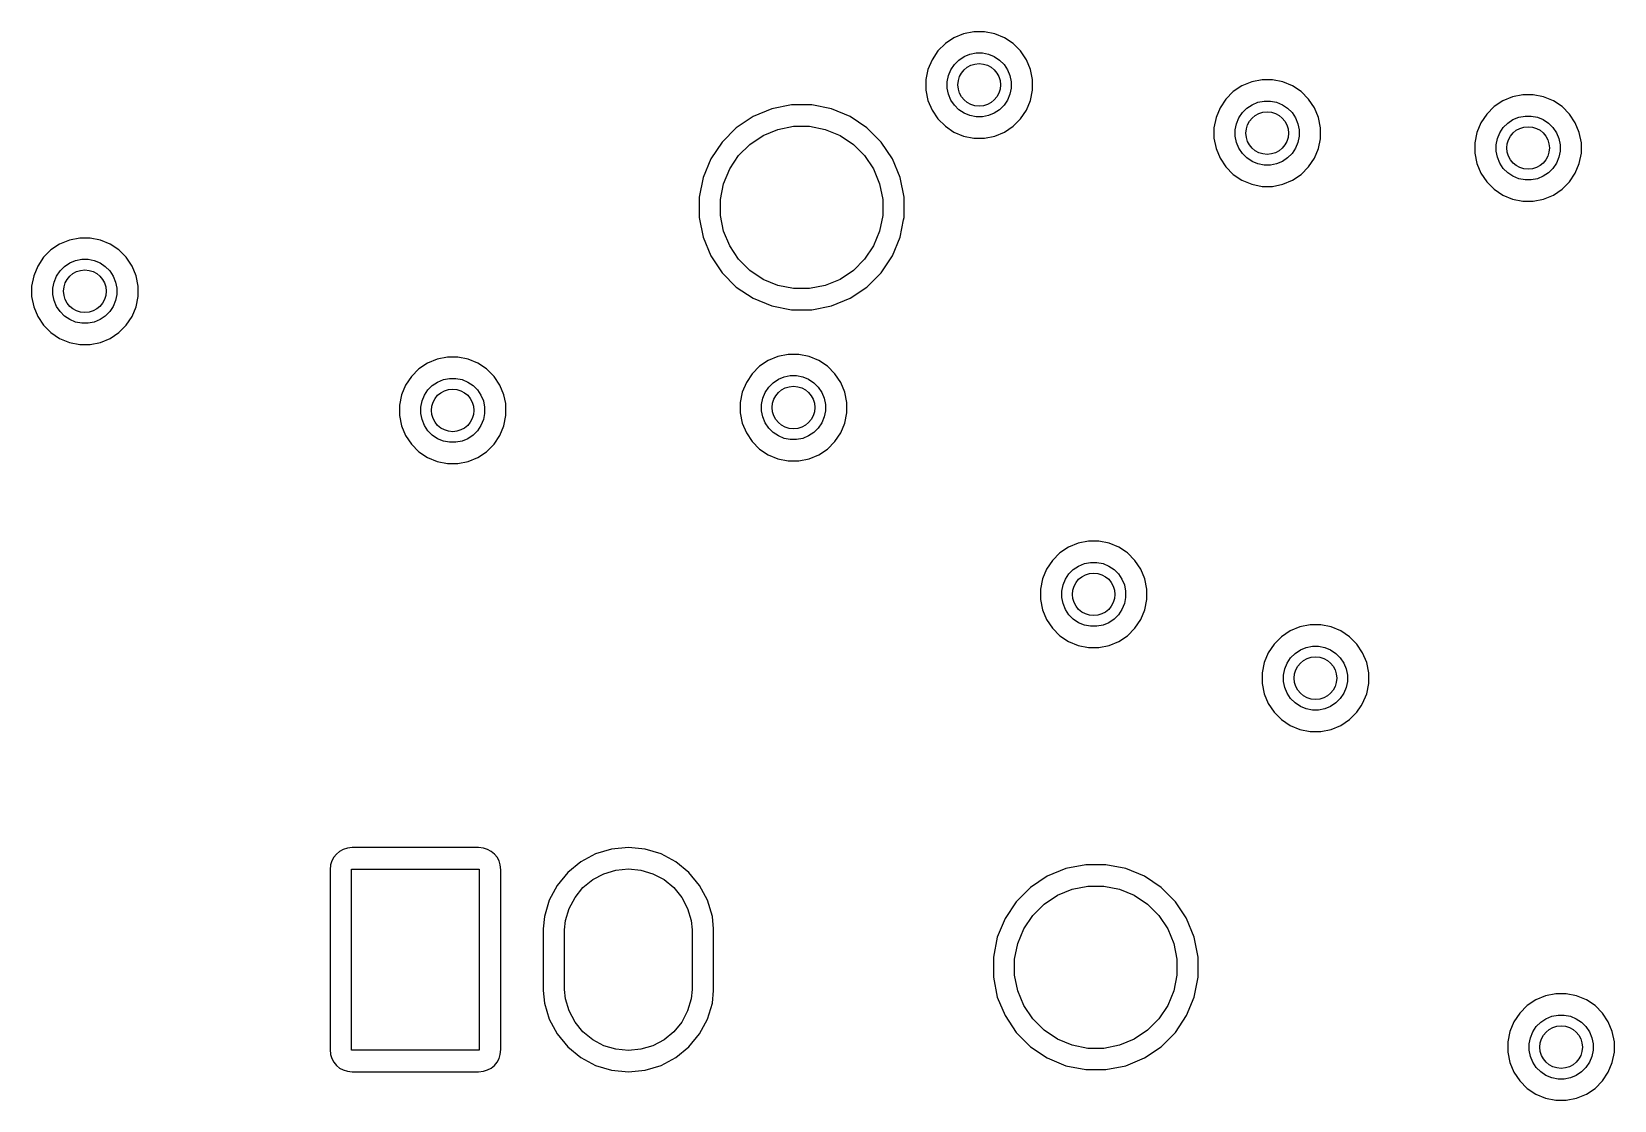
# Model space of a CAD drawing. Extents: x 76.5 to 170.9, y -170.6 to -83.1.
# Drawn here: x 107.32 to 122.18, y -127.53 to -117.49 of the extents above; entities that cross this region are included whole.
import ezdxf

# ---------------------------------------------------------------- set-up
doc = ezdxf.new("R2010")
doc.units = 0
doc.header["$MEASUREMENT"] = 0
doc.layers.add('BLACK', color=7, linetype='CONTINUOUS')

msp = doc.modelspace()

# ---------------------------------------------------------------- linework, layer by layer
at = {"layer": 'BLACK', "linetype": 'CONTINUOUS'}
for p, q in [((115.981, -117.551), (115.9, -117.605)), ((116.072, -117.513), (115.981, -117.551)), ((116.169, -117.494), (116.072, -117.513)), ((116.267, -117.494), (116.169, -117.494)), ((116.364, -117.513), (116.267, -117.494)), ((116.455, -117.551), (116.364, -117.513)), ((116.537, -117.605), (116.455, -117.551)), ((115.83, -117.675), (115.775, -117.757)), ((115.9, -117.605), (115.83, -117.675)), ((116.076, -117.728), (116.131, -117.705)), ((116.131, -117.705), (116.189, -117.694)), ((116.189, -117.694), (116.248, -117.694)), ((116.248, -117.694), (116.306, -117.705)), ((116.306, -117.705), (116.36, -117.728)), ((116.607, -117.675), (116.537, -117.605)), ((116.661, -117.757), (116.607, -117.675)), ((115.737, -117.848), (115.718, -117.944)), ((115.775, -117.757), (115.737, -117.848)), ((115.93, -117.906), (115.952, -117.852)), ((115.952, -117.852), (115.985, -117.802)), ((115.985, -117.802), (116.027, -117.761)), ((116.027, -117.761), (116.076, -117.728)), ((116.36, -117.728), (116.409, -117.761)), ((116.409, -117.761), (116.451, -117.802)), ((116.451, -117.802), (116.484, -117.852)), ((116.484, -117.852), (116.507, -117.906)), ((116.699, -117.848), (116.661, -117.757)), ((116.718, -117.944), (116.699, -117.848)), ((115.718, -117.944), (115.718, -118.043)), ((115.918, -117.964), (115.93, -117.906)), ((115.918, -118.023), (115.918, -117.964)), ((116.507, -117.906), (116.518, -117.964)), ((116.518, -117.964), (116.518, -118.023)), ((116.718, -118.043), (116.718, -117.944)), ((118.686, -118.003), (118.604, -118.057)), ((118.777, -117.965), (118.686, -118.003)), ((118.874, -117.946), (118.777, -117.965)), ((118.972, -117.946), (118.874, -117.946)), ((119.069, -117.965), (118.972, -117.946)), ((119.16, -118.003), (119.069, -117.965)), ((119.242, -118.057), (119.16, -118.003)), ((115.718, -118.043), (115.737, -118.14)), ((115.737, -118.14), (115.775, -118.231)), ((115.93, -118.081), (115.918, -118.023)), ((115.952, -118.136), (115.93, -118.081)), ((115.985, -118.185), (115.952, -118.136)), ((116.484, -118.136), (116.451, -118.185)), ((116.507, -118.081), (116.484, -118.136)), ((116.518, -118.023), (116.507, -118.081)), ((116.661, -118.231), (116.699, -118.14)), ((116.699, -118.14), (116.718, -118.043)), ((118.535, -118.127), (118.48, -118.209)), ((118.604, -118.057), (118.535, -118.127)), ((118.781, -118.18), (118.836, -118.157)), ((118.836, -118.157), (118.894, -118.146)), ((118.894, -118.146), (118.953, -118.146)), ((118.953, -118.146), (119.011, -118.157)), ((119.011, -118.157), (119.065, -118.18)), ((119.311, -118.127), (119.242, -118.057)), ((119.366, -118.209), (119.311, -118.127)), ((121.136, -118.143), (121.054, -118.197)), ((121.227, -118.105), (121.136, -118.143)), ((121.324, -118.086), (121.227, -118.105)), ((121.422, -118.086), (121.324, -118.086)), ((121.519, -118.105), (121.422, -118.086)), ((121.61, -118.143), (121.519, -118.105)), ((121.692, -118.197), (121.61, -118.143)), ((114.094, -118.291), (113.937, -118.396)), ((114.269, -118.219), (114.094, -118.291)), ((114.455, -118.182), (114.269, -118.219)), ((114.645, -118.182), (114.455, -118.182)), ((114.831, -118.219), (114.645, -118.182)), ((115.006, -118.291), (114.831, -118.219)), ((115.163, -118.396), (115.006, -118.291)), ((115.775, -118.231), (115.83, -118.312)), ((115.83, -118.312), (115.9, -118.382)), ((116.027, -118.227), (115.985, -118.185)), ((116.076, -118.26), (116.027, -118.227)), ((116.131, -118.282), (116.076, -118.26)), ((116.189, -118.294), (116.131, -118.282)), ((116.248, -118.294), (116.189, -118.294)), ((116.306, -118.282), (116.248, -118.294)), ((116.36, -118.26), (116.306, -118.282)), ((116.409, -118.227), (116.36, -118.26)), ((116.451, -118.185), (116.409, -118.227)), ((116.537, -118.382), (116.607, -118.312)), ((116.607, -118.312), (116.661, -118.231)), ((118.442, -118.3), (118.423, -118.396)), ((118.48, -118.209), (118.442, -118.3)), ((118.635, -118.358), (118.657, -118.304)), ((118.657, -118.304), (118.69, -118.254)), ((118.69, -118.254), (118.732, -118.213)), ((118.732, -118.213), (118.781, -118.18)), ((119.065, -118.18), (119.114, -118.213)), ((119.114, -118.213), (119.156, -118.254)), ((119.156, -118.254), (119.189, -118.304)), ((119.189, -118.304), (119.212, -118.358)), ((119.404, -118.3), (119.366, -118.209)), ((119.423, -118.396), (119.404, -118.3)), ((120.985, -118.267), (120.93, -118.349)), ((121.054, -118.197), (120.985, -118.267)), ((121.231, -118.32), (121.286, -118.297)), ((121.286, -118.297), (121.344, -118.286)), ((121.344, -118.286), (121.403, -118.286)), ((121.403, -118.286), (121.461, -118.297)), ((121.461, -118.297), (121.515, -118.32)), ((121.761, -118.267), (121.692, -118.197)), ((121.816, -118.349), (121.761, -118.267)), ((113.937, -118.396), (113.803, -118.53)), ((114.189, -118.468), (114.328, -118.411)), ((114.328, -118.411), (114.475, -118.382)), ((114.475, -118.382), (114.625, -118.382)), ((114.625, -118.382), (114.772, -118.411)), ((114.772, -118.411), (114.911, -118.468)), ((115.297, -118.53), (115.163, -118.396)), ((115.9, -118.382), (115.981, -118.437)), ((115.981, -118.437), (116.072, -118.474)), ((116.364, -118.474), (116.455, -118.437)), ((116.455, -118.437), (116.537, -118.382)), ((118.423, -118.396), (118.423, -118.495)), ((118.623, -118.416), (118.635, -118.358)), ((118.623, -118.475), (118.623, -118.416)), ((119.212, -118.358), (119.223, -118.416)), ((119.223, -118.416), (119.223, -118.475)), ((119.423, -118.495), (119.423, -118.396)), ((120.892, -118.44), (120.873, -118.536)), ((120.93, -118.349), (120.892, -118.44)), ((121.085, -118.498), (121.107, -118.444)), ((121.107, -118.444), (121.14, -118.394)), ((121.14, -118.394), (121.182, -118.353)), ((121.182, -118.353), (121.231, -118.32)), ((121.515, -118.32), (121.564, -118.353)), ((121.564, -118.353), (121.606, -118.394)), ((121.606, -118.394), (121.639, -118.444)), ((121.639, -118.444), (121.662, -118.498)), ((121.854, -118.44), (121.816, -118.349)), ((121.873, -118.536), (121.854, -118.44)), ((113.803, -118.53), (113.698, -118.688)), ((113.958, -118.658), (114.064, -118.552)), ((114.064, -118.552), (114.189, -118.468)), ((114.911, -118.468), (115.036, -118.552)), ((115.036, -118.552), (115.142, -118.658)), ((115.403, -118.688), (115.297, -118.53)), ((116.072, -118.474), (116.169, -118.494)), ((116.169, -118.494), (116.267, -118.494)), ((116.267, -118.494), (116.364, -118.474)), ((118.423, -118.495), (118.442, -118.592)), ((118.442, -118.592), (118.48, -118.683)), ((118.635, -118.533), (118.623, -118.475)), ((118.657, -118.588), (118.635, -118.533)), ((118.69, -118.637), (118.657, -118.588)), ((119.189, -118.588), (119.156, -118.637)), ((119.212, -118.533), (119.189, -118.588)), ((119.223, -118.475), (119.212, -118.533)), ((119.366, -118.683), (119.404, -118.592)), ((119.404, -118.592), (119.422, -118.499)), ((119.422, -118.499), (119.423, -118.495)), ((119.422, -118.499), (119.422, -118.499)), ((120.873, -118.536), (120.873, -118.635)), ((121.073, -118.556), (121.085, -118.498)), ((121.073, -118.615), (121.073, -118.556)), ((121.662, -118.498), (121.673, -118.556)), ((121.673, -118.556), (121.673, -118.615)), ((121.873, -118.635), (121.873, -118.536)), ((113.698, -118.688), (113.625, -118.863)), ((113.875, -118.783), (113.958, -118.658)), ((115.142, -118.658), (115.225, -118.783)), ((115.475, -118.863), (115.403, -118.688)), ((118.48, -118.683), (118.535, -118.764)), ((118.732, -118.679), (118.69, -118.637)), ((118.781, -118.712), (118.732, -118.679)), ((118.836, -118.734), (118.781, -118.712)), ((118.894, -118.746), (118.836, -118.734)), ((118.953, -118.746), (118.894, -118.746)), ((119.011, -118.734), (118.953, -118.746)), ((119.065, -118.712), (119.011, -118.734)), ((119.114, -118.679), (119.065, -118.712)), ((119.156, -118.637), (119.114, -118.679)), ((119.311, -118.764), (119.366, -118.683)), ((120.873, -118.635), (120.892, -118.732)), ((120.892, -118.732), (120.93, -118.823)), ((121.085, -118.673), (121.073, -118.615)), ((121.107, -118.728), (121.085, -118.673)), ((121.14, -118.777), (121.107, -118.728)), ((121.639, -118.728), (121.606, -118.777)), ((121.662, -118.673), (121.639, -118.728)), ((121.673, -118.615), (121.662, -118.673)), ((121.816, -118.823), (121.854, -118.732)), ((121.854, -118.732), (121.873, -118.635)), ((113.625, -118.863), (113.588, -119.049)), ((113.817, -118.921), (113.875, -118.783)), ((115.225, -118.783), (115.283, -118.921)), ((115.512, -119.049), (115.475, -118.863)), ((118.535, -118.764), (118.604, -118.834)), ((118.604, -118.834), (118.686, -118.889)), ((118.686, -118.889), (118.777, -118.926)), ((119.069, -118.926), (119.16, -118.889)), ((119.16, -118.889), (119.242, -118.834)), ((119.242, -118.834), (119.311, -118.764)), ((120.93, -118.823), (120.985, -118.904)), ((120.985, -118.904), (121.054, -118.974)), ((121.182, -118.819), (121.14, -118.777)), ((121.231, -118.852), (121.182, -118.819)), ((121.286, -118.874), (121.231, -118.852)), ((121.344, -118.886), (121.286, -118.874)), ((121.403, -118.886), (121.344, -118.886)), ((121.461, -118.874), (121.403, -118.886)), ((121.515, -118.852), (121.461, -118.874)), ((121.564, -118.819), (121.515, -118.852)), ((121.606, -118.777), (121.564, -118.819)), ((121.692, -118.974), (121.761, -118.904)), ((121.761, -118.904), (121.816, -118.823)), ((113.588, -119.049), (113.588, -119.238)), ((113.788, -119.069), (113.817, -118.921)), ((115.283, -118.921), (115.312, -119.069)), ((115.512, -119.238), (115.512, -119.049)), ((118.777, -118.926), (118.874, -118.946)), ((118.874, -118.946), (118.972, -118.946)), ((118.972, -118.946), (119.069, -118.926)), ((121.054, -118.974), (121.136, -119.029)), ((121.136, -119.029), (121.227, -119.066)), ((121.519, -119.066), (121.61, -119.029)), ((121.61, -119.029), (121.692, -118.974)), ((113.788, -119.219), (113.788, -119.069)), ((115.312, -119.069), (115.312, -119.219)), ((121.227, -119.066), (121.324, -119.086)), ((121.324, -119.086), (121.422, -119.086)), ((121.422, -119.086), (121.519, -119.066)), ((113.588, -119.238), (113.625, -119.424)), ((113.817, -119.366), (113.788, -119.219)), ((115.312, -119.219), (115.283, -119.366)), ((115.475, -119.424), (115.508, -119.259)), ((115.508, -119.259), (115.512, -119.238)), ((107.582, -119.488), (107.5, -119.543)), ((107.673, -119.45), (107.582, -119.488)), ((107.77, -119.431), (107.673, -119.45)), ((107.868, -119.431), (107.77, -119.431)), ((107.965, -119.45), (107.868, -119.431)), ((108.056, -119.488), (107.965, -119.45)), ((108.138, -119.543), (108.056, -119.488)), ((113.625, -119.424), (113.698, -119.599)), ((113.875, -119.505), (113.817, -119.366)), ((113.958, -119.629), (113.875, -119.505)), ((115.225, -119.505), (115.142, -119.629)), ((115.283, -119.366), (115.225, -119.505)), ((115.403, -119.599), (115.475, -119.424)), ((107.431, -119.612), (107.376, -119.694)), ((107.5, -119.543), (107.431, -119.612)), ((107.677, -119.665), (107.732, -119.643)), ((107.732, -119.643), (107.79, -119.631)), ((107.79, -119.631), (107.849, -119.631)), ((107.849, -119.631), (107.907, -119.643)), ((107.907, -119.643), (107.961, -119.665)), ((108.207, -119.612), (108.138, -119.543)), ((108.262, -119.694), (108.207, -119.612)), ((113.698, -119.599), (113.803, -119.757)), ((114.064, -119.736), (113.958, -119.629)), ((115.142, -119.629), (115.036, -119.736)), ((115.297, -119.757), (115.403, -119.599)), ((107.338, -119.785), (107.319, -119.882)), ((107.376, -119.694), (107.338, -119.785)), ((107.531, -119.844), (107.553, -119.789)), ((107.553, -119.789), (107.586, -119.74)), ((107.586, -119.74), (107.628, -119.698)), ((107.628, -119.698), (107.677, -119.665)), ((107.961, -119.665), (108.01, -119.698)), ((108.01, -119.698), (108.052, -119.74)), ((108.052, -119.74), (108.085, -119.789)), ((108.085, -119.789), (108.108, -119.844)), ((108.3, -119.785), (108.262, -119.694)), ((108.319, -119.882), (108.3, -119.785)), ((113.803, -119.757), (113.937, -119.891)), ((114.189, -119.819), (114.064, -119.736)), ((115.036, -119.736), (114.911, -119.819)), ((115.163, -119.891), (115.297, -119.757)), ((107.319, -119.882), (107.319, -119.98)), ((107.519, -119.902), (107.531, -119.844)), ((107.519, -119.961), (107.519, -119.902)), ((108.108, -119.844), (108.119, -119.902)), ((108.119, -119.902), (108.119, -119.961)), ((108.319, -119.98), (108.319, -119.882)), ((113.937, -119.891), (114.094, -119.996)), ((114.328, -119.876), (114.189, -119.819)), ((114.475, -119.906), (114.328, -119.876)), ((114.625, -119.906), (114.475, -119.906)), ((114.772, -119.876), (114.625, -119.906)), ((114.911, -119.819), (114.772, -119.876)), ((115.006, -119.996), (115.163, -119.891)), ((107.319, -119.98), (107.338, -120.077)), ((107.338, -120.077), (107.376, -120.168)), ((107.531, -120.019), (107.519, -119.961)), ((107.553, -120.073), (107.531, -120.019)), ((107.586, -120.122), (107.553, -120.073)), ((108.085, -120.073), (108.052, -120.122)), ((108.108, -120.019), (108.085, -120.073)), ((108.119, -119.961), (108.108, -120.019)), ((108.262, -120.168), (108.3, -120.077)), ((108.3, -120.077), (108.319, -119.98)), ((114.094, -119.996), (114.269, -120.069)), ((114.269, -120.069), (114.455, -120.106)), ((114.645, -120.106), (114.831, -120.069)), ((114.831, -120.069), (115.006, -119.996)), ((107.376, -120.168), (107.431, -120.25)), ((107.628, -120.164), (107.586, -120.122)), ((107.677, -120.197), (107.628, -120.164)), ((107.732, -120.22), (107.677, -120.197)), ((107.79, -120.231), (107.732, -120.22)), ((107.849, -120.231), (107.79, -120.231)), ((107.907, -120.22), (107.849, -120.231)), ((107.961, -120.197), (107.907, -120.22)), ((108.01, -120.164), (107.961, -120.197)), ((108.052, -120.122), (108.01, -120.164)), ((108.207, -120.25), (108.262, -120.168)), ((114.455, -120.106), (114.645, -120.106)), ((107.431, -120.25), (107.5, -120.319)), ((107.5, -120.319), (107.582, -120.374)), ((107.582, -120.374), (107.673, -120.412)), ((107.965, -120.412), (108.056, -120.374)), ((108.056, -120.374), (108.138, -120.319)), ((108.138, -120.319), (108.207, -120.25)), ((107.673, -120.412), (107.77, -120.431)), ((107.77, -120.431), (107.868, -120.431)), ((107.868, -120.431), (107.965, -120.412)), ((114.328, -120.542), (114.237, -120.58)), ((114.425, -120.523), (114.328, -120.542)), ((114.523, -120.523), (114.425, -120.523)), ((114.62, -120.542), (114.523, -120.523)), ((114.711, -120.58), (114.62, -120.542)), ((110.955, -120.66), (110.885, -120.73)), ((111.037, -120.606), (110.955, -120.66)), ((111.128, -120.568), (111.037, -120.606)), ((111.224, -120.549), (111.128, -120.568)), ((111.323, -120.549), (111.224, -120.549)), ((111.419, -120.568), (111.323, -120.549)), ((111.51, -120.606), (111.419, -120.568)), ((111.592, -120.66), (111.51, -120.606)), ((111.662, -120.73), (111.592, -120.66)), ((114.155, -120.635), (114.086, -120.705)), ((114.237, -120.58), (114.155, -120.635)), ((114.793, -120.635), (114.711, -120.58)), ((114.862, -120.705), (114.793, -120.635)), ((110.83, -120.812), (110.793, -120.903)), ((110.885, -120.73), (110.83, -120.812)), ((111.04, -120.857), (111.082, -120.816)), ((111.082, -120.816), (111.131, -120.783)), ((111.131, -120.783), (111.186, -120.76)), ((111.186, -120.76), (111.244, -120.749)), ((111.244, -120.749), (111.303, -120.749)), ((111.303, -120.749), (111.361, -120.76)), ((111.361, -120.76), (111.416, -120.783)), ((111.416, -120.783), (111.465, -120.816)), ((111.465, -120.816), (111.507, -120.857)), ((111.717, -120.812), (111.662, -120.73)), ((111.754, -120.903), (111.717, -120.812)), ((114.031, -120.786), (113.993, -120.877)), ((114.086, -120.705), (114.031, -120.786)), ((114.208, -120.881), (114.241, -120.832)), ((114.241, -120.832), (114.283, -120.79)), ((114.283, -120.79), (114.332, -120.757)), ((114.332, -120.757), (114.386, -120.735)), ((114.386, -120.735), (114.444, -120.723)), ((114.444, -120.723), (114.503, -120.723)), ((114.503, -120.723), (114.561, -120.735)), ((114.561, -120.735), (114.616, -120.757)), ((114.616, -120.757), (114.665, -120.79)), ((114.665, -120.79), (114.707, -120.832)), ((114.707, -120.832), (114.74, -120.881)), ((114.917, -120.786), (114.862, -120.705)), ((114.955, -120.877), (114.917, -120.786)), ((110.793, -120.903), (110.773, -120.999)), ((110.973, -121.019), (110.985, -120.961)), ((110.985, -120.961), (111.008, -120.907)), ((111.008, -120.907), (111.04, -120.857)), ((111.507, -120.857), (111.539, -120.907)), ((111.539, -120.907), (111.562, -120.961)), ((111.562, -120.961), (111.573, -121.019)), ((111.771, -120.986), (111.754, -120.903)), ((111.773, -120.999), (111.771, -120.986)), ((113.993, -120.877), (113.974, -120.974)), ((113.974, -120.974), (113.974, -121.073)), ((114.174, -120.994), (114.185, -120.936)), ((114.185, -120.936), (114.208, -120.881)), ((114.74, -120.881), (114.762, -120.936)), ((114.762, -120.936), (114.774, -120.994)), ((114.974, -120.974), (114.955, -120.877)), ((114.974, -121.073), (114.974, -120.974)), ((110.773, -120.999), (110.773, -121.098)), ((110.773, -121.098), (110.793, -121.195)), ((110.973, -121.078), (110.973, -121.019)), ((110.985, -121.136), (110.973, -121.078)), ((111.008, -121.191), (110.985, -121.136)), ((111.562, -121.136), (111.539, -121.191)), ((111.573, -121.078), (111.562, -121.136)), ((111.573, -121.019), (111.573, -121.078)), ((111.754, -121.195), (111.773, -121.098)), ((111.773, -121.098), (111.773, -120.999)), ((113.974, -121.073), (113.993, -121.169)), ((114.174, -121.053), (114.174, -120.994)), ((114.185, -121.111), (114.174, -121.053)), ((114.208, -121.165), (114.185, -121.111)), ((114.762, -121.111), (114.74, -121.165)), ((114.774, -121.053), (114.762, -121.111)), ((114.774, -120.994), (114.774, -121.053)), ((114.955, -121.169), (114.974, -121.073)), ((110.793, -121.195), (110.83, -121.286)), ((110.83, -121.286), (110.885, -121.367)), ((111.04, -121.24), (111.008, -121.191)), ((111.082, -121.282), (111.04, -121.24)), ((111.131, -121.315), (111.082, -121.282)), ((111.465, -121.282), (111.416, -121.315)), ((111.507, -121.24), (111.465, -121.282)), ((111.539, -121.191), (111.507, -121.24)), ((111.662, -121.367), (111.717, -121.286)), ((111.717, -121.286), (111.754, -121.195)), ((113.993, -121.169), (114.031, -121.26)), ((114.031, -121.26), (114.086, -121.342)), ((114.241, -121.215), (114.208, -121.165)), ((114.283, -121.256), (114.241, -121.215)), ((114.332, -121.289), (114.283, -121.256)), ((114.386, -121.312), (114.332, -121.289)), ((114.616, -121.289), (114.561, -121.312)), ((114.665, -121.256), (114.616, -121.289)), ((114.707, -121.215), (114.665, -121.256)), ((114.74, -121.165), (114.707, -121.215)), ((114.862, -121.342), (114.917, -121.26)), ((114.917, -121.26), (114.955, -121.169)), ((110.885, -121.367), (110.955, -121.437)), ((110.955, -121.437), (111.037, -121.492)), ((111.186, -121.337), (111.131, -121.315)), ((111.244, -121.349), (111.186, -121.337)), ((111.303, -121.349), (111.244, -121.349)), ((111.361, -121.337), (111.303, -121.349)), ((111.416, -121.315), (111.361, -121.337)), ((111.51, -121.492), (111.592, -121.437)), ((111.592, -121.437), (111.662, -121.367)), ((114.086, -121.342), (114.155, -121.412)), ((114.155, -121.412), (114.237, -121.466)), ((114.444, -121.323), (114.386, -121.312)), ((114.503, -121.323), (114.444, -121.323)), ((114.561, -121.312), (114.503, -121.323)), ((114.711, -121.466), (114.793, -121.412)), ((114.793, -121.412), (114.862, -121.342)), ((111.037, -121.492), (111.128, -121.529)), ((111.128, -121.529), (111.224, -121.549)), ((111.224, -121.549), (111.323, -121.549)), ((111.323, -121.549), (111.419, -121.529)), ((111.419, -121.529), (111.51, -121.492)), ((114.237, -121.466), (114.328, -121.504)), ((114.328, -121.504), (114.425, -121.523)), ((114.425, -121.523), (114.523, -121.523)), ((114.523, -121.523), (114.62, -121.504)), ((114.62, -121.504), (114.711, -121.466)), ((117.147, -122.295), (117.056, -122.333)), ((117.244, -122.276), (117.147, -122.295)), ((117.342, -122.276), (117.244, -122.276)), ((117.439, -122.295), (117.342, -122.276)), ((117.53, -122.333), (117.439, -122.295)), ((116.905, -122.457), (116.85, -122.539)), ((116.974, -122.387), (116.905, -122.457)), ((117.056, -122.333), (116.974, -122.387)), ((117.206, -122.487), (117.264, -122.476)), ((117.264, -122.476), (117.323, -122.476)), ((117.323, -122.476), (117.381, -122.487)), ((117.6, -122.38), (117.53, -122.333)), ((117.612, -122.387), (117.6, -122.38)), ((117.6, -122.38), (117.6, -122.38)), ((117.681, -122.457), (117.612, -122.387)), ((117.736, -122.539), (117.681, -122.457)), ((116.85, -122.539), (116.812, -122.63)), ((117.027, -122.634), (117.06, -122.584)), ((117.06, -122.584), (117.102, -122.543)), ((117.102, -122.543), (117.151, -122.51)), ((117.151, -122.51), (117.206, -122.487)), ((117.381, -122.487), (117.435, -122.51)), ((117.435, -122.51), (117.484, -122.543)), ((117.484, -122.543), (117.526, -122.584)), ((117.526, -122.584), (117.559, -122.634)), ((117.774, -122.63), (117.736, -122.539)), ((116.812, -122.63), (116.793, -122.726)), ((116.793, -122.726), (116.793, -122.825)), ((116.993, -122.746), (117.005, -122.688)), ((116.993, -122.805), (116.993, -122.746)), ((117.005, -122.688), (117.027, -122.634)), ((117.559, -122.634), (117.582, -122.688)), ((117.582, -122.688), (117.593, -122.746)), ((117.593, -122.746), (117.593, -122.805)), ((117.793, -122.726), (117.774, -122.63)), ((117.793, -122.825), (117.793, -122.726)), ((116.793, -122.825), (116.812, -122.922)), ((116.812, -122.922), (116.85, -123.013)), ((117.005, -122.863), (116.993, -122.805)), ((117.027, -122.918), (117.005, -122.863)), ((117.06, -122.967), (117.027, -122.918)), ((117.559, -122.918), (117.526, -122.967)), ((117.582, -122.863), (117.559, -122.918)), ((117.593, -122.805), (117.582, -122.863)), ((117.736, -123.013), (117.774, -122.922)), ((117.774, -122.922), (117.793, -122.825)), ((116.85, -123.013), (116.905, -123.094)), ((117.102, -123.009), (117.06, -122.967)), ((117.151, -123.042), (117.102, -123.009)), ((117.206, -123.064), (117.151, -123.042)), ((117.264, -123.076), (117.206, -123.064)), ((117.381, -123.064), (117.323, -123.076)), ((117.435, -123.042), (117.381, -123.064)), ((117.484, -123.009), (117.435, -123.042)), ((117.526, -122.967), (117.484, -123.009)), ((117.681, -123.094), (117.736, -123.013)), ((119.327, -123.063), (119.23, -123.082)), ((119.425, -123.063), (119.327, -123.063)), ((119.522, -123.082), (119.425, -123.063)), ((116.905, -123.094), (116.974, -123.164)), ((116.974, -123.164), (117.056, -123.219)), ((117.056, -123.219), (117.147, -123.256)), ((117.323, -123.076), (117.264, -123.076)), ((117.439, -123.256), (117.53, -123.219)), ((117.53, -123.219), (117.612, -123.164)), ((117.612, -123.164), (117.681, -123.094)), ((119.057, -123.175), (118.988, -123.245)), ((119.139, -123.12), (119.057, -123.175)), ((119.23, -123.082), (119.139, -123.12)), ((119.613, -123.12), (119.522, -123.082)), ((119.695, -123.175), (119.613, -123.12)), ((119.764, -123.245), (119.695, -123.175)), ((117.147, -123.256), (117.244, -123.276)), ((117.244, -123.276), (117.342, -123.276)), ((117.342, -123.276), (117.439, -123.256)), ((118.933, -123.326), (118.895, -123.417)), ((118.988, -123.245), (118.933, -123.326)), ((119.143, -123.372), (119.185, -123.33)), ((119.185, -123.33), (119.234, -123.297)), ((119.234, -123.297), (119.289, -123.275)), ((119.289, -123.275), (119.347, -123.263)), ((119.347, -123.263), (119.406, -123.263)), ((119.406, -123.263), (119.464, -123.275)), ((119.464, -123.275), (119.518, -123.297)), ((119.518, -123.297), (119.567, -123.33)), ((119.567, -123.33), (119.609, -123.372)), ((119.819, -123.326), (119.764, -123.245)), ((119.857, -123.417), (119.819, -123.326)), ((118.895, -123.417), (118.876, -123.514)), ((118.876, -123.514), (118.876, -123.613)), ((119.076, -123.534), (119.088, -123.476)), ((119.088, -123.476), (119.11, -123.421)), ((119.11, -123.421), (119.143, -123.372)), ((119.609, -123.372), (119.642, -123.421)), ((119.642, -123.421), (119.665, -123.476)), ((119.665, -123.476), (119.676, -123.534)), ((119.876, -123.514), (119.857, -123.417)), ((119.876, -123.613), (119.876, -123.514)), ((118.876, -123.613), (118.895, -123.709)), ((119.076, -123.593), (119.076, -123.534)), ((119.088, -123.651), (119.076, -123.593)), ((119.11, -123.705), (119.088, -123.651)), ((119.665, -123.651), (119.642, -123.705)), ((119.676, -123.593), (119.665, -123.651)), ((119.676, -123.534), (119.676, -123.593)), ((119.857, -123.709), (119.876, -123.613)), ((118.895, -123.709), (118.933, -123.8)), ((118.933, -123.8), (118.988, -123.882)), ((119.143, -123.755), (119.11, -123.705)), ((119.185, -123.796), (119.143, -123.755)), ((119.234, -123.829), (119.185, -123.796)), ((119.567, -123.796), (119.518, -123.829)), ((119.609, -123.755), (119.567, -123.796)), ((119.642, -123.705), (119.609, -123.755)), ((119.804, -123.823), (119.819, -123.8)), ((119.819, -123.8), (119.857, -123.709)), ((118.988, -123.882), (119.057, -123.952)), ((119.057, -123.952), (119.139, -124.006)), ((119.289, -123.852), (119.234, -123.829)), ((119.347, -123.863), (119.289, -123.852)), ((119.406, -123.863), (119.347, -123.863)), ((119.464, -123.852), (119.406, -123.863)), ((119.518, -123.829), (119.464, -123.852)), ((119.613, -124.006), (119.695, -123.952)), ((119.695, -123.952), (119.764, -123.882)), ((119.764, -123.882), (119.804, -123.823)), ((119.804, -123.823), (119.804, -123.823)), ((119.139, -124.006), (119.23, -124.044)), ((119.23, -124.044), (119.327, -124.063)), ((119.327, -124.063), (119.425, -124.063)), ((119.425, -124.063), (119.522, -124.044)), ((119.522, -124.044), (119.613, -124.006)), ((110.329, -125.154), (110.284, -125.159)), ((111.517, -125.154), (110.329, -125.154)), ((111.562, -125.159), (111.517, -125.154)), ((112.923, -125.152), (112.766, -125.167)), ((113.08, -125.167), (112.923, -125.152)), ((110.137, -125.279), (110.126, -125.316)), ((110.156, -125.244), (110.137, -125.279)), ((110.181, -125.214), (110.156, -125.244)), ((110.211, -125.189), (110.181, -125.214)), ((110.246, -125.17), (110.211, -125.189)), ((110.284, -125.159), (110.246, -125.17)), ((111.6, -125.17), (111.562, -125.159)), ((111.635, -125.189), (111.6, -125.17)), ((111.665, -125.214), (111.635, -125.189)), ((111.69, -125.244), (111.665, -125.214)), ((111.709, -125.279), (111.69, -125.244)), ((111.72, -125.316), (111.709, -125.279)), ((112.476, -125.287), (112.355, -125.387)), ((112.615, -125.213), (112.476, -125.287)), ((112.766, -125.167), (112.615, -125.213)), ((113.231, -125.213), (113.08, -125.167)), ((113.37, -125.287), (113.231, -125.213)), ((113.492, -125.387), (113.37, -125.287)), ((110.126, -125.316), (110.122, -125.362)), ((110.122, -125.362), (110.122, -127.049)), ((110.323, -127.056), (110.323, -125.356)), ((110.323, -125.356), (111.523, -125.356)), ((111.523, -125.356), (111.523, -127.056)), ((111.725, -125.362), (111.72, -125.316)), ((111.725, -127.049), (111.725, -125.362)), ((112.355, -125.387), (112.255, -125.509)), ((112.588, -125.454), (112.692, -125.399)), ((112.692, -125.399), (112.805, -125.364)), ((112.805, -125.364), (112.923, -125.353)), ((112.923, -125.353), (113.041, -125.364)), ((113.041, -125.364), (113.154, -125.399)), ((113.154, -125.399), (113.258, -125.454)), ((113.591, -125.509), (113.492, -125.387)), ((116.857, -125.423), (116.7, -125.528)), ((117.032, -125.351), (116.857, -125.423)), ((117.218, -125.314), (117.032, -125.351)), ((117.408, -125.314), (117.218, -125.314)), ((117.594, -125.351), (117.408, -125.314)), ((117.769, -125.423), (117.594, -125.351)), ((117.926, -125.528), (117.769, -125.423)), ((112.255, -125.509), (112.18, -125.648)), ((112.422, -125.621), (112.497, -125.529)), ((112.497, -125.529), (112.588, -125.454)), ((113.258, -125.454), (113.349, -125.529)), ((113.349, -125.529), (113.424, -125.621)), ((113.666, -125.648), (113.591, -125.509)), ((116.7, -125.528), (116.566, -125.662)), ((116.827, -125.684), (116.952, -125.6)), ((116.952, -125.6), (117.091, -125.543)), ((117.091, -125.543), (117.238, -125.514)), ((117.238, -125.514), (117.388, -125.514)), ((117.388, -125.514), (117.535, -125.543)), ((117.535, -125.543), (117.674, -125.6)), ((117.674, -125.6), (117.799, -125.684)), ((118.06, -125.662), (117.926, -125.528)), ((112.18, -125.648), (112.135, -125.799)), ((112.332, -125.838), (112.366, -125.725)), ((112.366, -125.725), (112.422, -125.621)), ((113.424, -125.621), (113.48, -125.725)), ((113.48, -125.725), (113.514, -125.838)), ((113.712, -125.799), (113.666, -125.648)), ((116.566, -125.662), (116.461, -125.82)), ((116.721, -125.79), (116.827, -125.684)), ((117.799, -125.684), (117.905, -125.79)), ((118.162, -125.814), (118.06, -125.662)), ((112.135, -125.799), (112.123, -125.916)), ((112.323, -125.926), (112.332, -125.838)), ((113.514, -125.838), (113.523, -125.926)), ((113.723, -125.916), (113.712, -125.799)), ((116.461, -125.82), (116.388, -125.995)), ((116.638, -125.915), (116.721, -125.79)), ((117.905, -125.79), (117.988, -125.915)), ((118.166, -125.82), (118.162, -125.814)), ((118.162, -125.814), (118.162, -125.814)), ((118.238, -125.995), (118.166, -125.82)), ((112.123, -125.916), (112.123, -126.495)), ((112.323, -126.485), (112.323, -125.926)), ((113.523, -125.926), (113.523, -126.485)), ((113.723, -126.495), (113.723, -125.916)), ((116.388, -125.995), (116.351, -126.181)), ((116.58, -126.053), (116.638, -125.915)), ((117.988, -125.915), (118.046, -126.053)), ((118.275, -126.181), (118.238, -125.995)), ((116.351, -126.181), (116.351, -126.37)), ((116.551, -126.201), (116.58, -126.053)), ((118.046, -126.053), (118.075, -126.201)), ((118.275, -126.37), (118.275, -126.181)), ((116.551, -126.351), (116.551, -126.201)), ((118.075, -126.201), (118.075, -126.351)), ((112.332, -126.573), (112.323, -126.485)), ((113.523, -126.485), (113.514, -126.573)), ((116.351, -126.37), (116.388, -126.556)), ((116.58, -126.498), (116.551, -126.351)), ((118.075, -126.351), (118.046, -126.498)), ((118.238, -126.556), (118.275, -126.37)), ((112.123, -126.495), (112.135, -126.613)), ((112.135, -126.613), (112.18, -126.763)), ((112.366, -126.686), (112.332, -126.573)), ((113.514, -126.573), (113.48, -126.686)), ((113.666, -126.763), (113.712, -126.613)), ((113.712, -126.613), (113.723, -126.495)), ((116.388, -126.556), (116.461, -126.731)), ((116.638, -126.637), (116.58, -126.498)), ((116.721, -126.761), (116.638, -126.637)), ((117.988, -126.637), (117.905, -126.761)), ((118.046, -126.498), (117.988, -126.637)), ((118.166, -126.731), (118.238, -126.556)), ((121.364, -126.637), (121.295, -126.707)), ((121.446, -126.583), (121.364, -126.637)), ((121.537, -126.545), (121.446, -126.583)), ((121.634, -126.526), (121.537, -126.545)), ((121.732, -126.526), (121.634, -126.526)), ((121.829, -126.545), (121.732, -126.526)), ((121.92, -126.583), (121.829, -126.545)), ((122.002, -126.637), (121.92, -126.583)), ((122.071, -126.707), (122.002, -126.637)), ((112.18, -126.763), (112.255, -126.902)), ((112.422, -126.791), (112.366, -126.686)), ((113.48, -126.686), (113.424, -126.791)), ((113.591, -126.902), (113.666, -126.763)), ((116.461, -126.731), (116.566, -126.889)), ((116.827, -126.868), (116.721, -126.761)), ((117.905, -126.761), (117.799, -126.868)), ((118.06, -126.889), (118.166, -126.731)), ((121.24, -126.789), (121.202, -126.88)), ((121.295, -126.707), (121.24, -126.789)), ((121.492, -126.793), (121.541, -126.76)), ((121.541, -126.76), (121.596, -126.737)), ((121.596, -126.737), (121.654, -126.726)), ((121.654, -126.726), (121.713, -126.726)), ((121.713, -126.726), (121.771, -126.737)), ((121.771, -126.737), (121.825, -126.76)), ((121.825, -126.76), (121.874, -126.793)), ((122.126, -126.789), (122.071, -126.707)), ((122.164, -126.88), (122.126, -126.789)), ((112.255, -126.902), (112.355, -127.024)), ((112.497, -126.882), (112.422, -126.791)), ((112.588, -126.957), (112.497, -126.882)), ((113.349, -126.882), (113.258, -126.957)), ((113.424, -126.791), (113.349, -126.882)), ((113.492, -127.024), (113.591, -126.902)), ((116.566, -126.889), (116.7, -127.023)), ((116.952, -126.951), (116.827, -126.868)), ((117.799, -126.868), (117.674, -126.951)), ((117.926, -127.023), (118.06, -126.889)), ((121.202, -126.88), (121.183, -126.976)), ((121.383, -126.996), (121.395, -126.938)), ((121.395, -126.938), (121.417, -126.884)), ((121.417, -126.884), (121.45, -126.834)), ((121.45, -126.834), (121.492, -126.793)), ((121.874, -126.793), (121.916, -126.834)), ((121.916, -126.834), (121.949, -126.884)), ((121.949, -126.884), (121.972, -126.938)), ((121.972, -126.938), (121.983, -126.996)), ((122.183, -126.976), (122.164, -126.88)), ((110.122, -127.049), (110.126, -127.095)), ((111.523, -127.056), (110.323, -127.056)), ((111.72, -127.095), (111.725, -127.049)), ((112.355, -127.024), (112.476, -127.124)), ((112.692, -127.013), (112.588, -126.957)), ((112.805, -127.047), (112.692, -127.013)), ((112.923, -127.059), (112.805, -127.047)), ((113.041, -127.047), (112.923, -127.059)), ((113.154, -127.013), (113.041, -127.047)), ((113.258, -126.957), (113.154, -127.013)), ((113.37, -127.124), (113.492, -127.024)), ((116.7, -127.023), (116.857, -127.128)), ((117.091, -127.008), (116.952, -126.951)), ((117.238, -127.038), (117.091, -127.008)), ((117.388, -127.038), (117.238, -127.038)), ((117.535, -127.008), (117.388, -127.038)), ((117.674, -126.951), (117.535, -127.008)), ((117.769, -127.128), (117.926, -127.023)), ((121.183, -126.976), (121.183, -127.075)), ((121.183, -127.075), (121.202, -127.172)), ((121.383, -127.055), (121.383, -126.996)), ((121.395, -127.113), (121.383, -127.055)), ((121.983, -127.055), (121.972, -127.113)), ((121.983, -126.996), (121.983, -127.055)), ((122.164, -127.172), (122.183, -127.075)), ((122.183, -127.075), (122.183, -126.976)), ((110.126, -127.095), (110.137, -127.133)), ((110.137, -127.133), (110.156, -127.167)), ((110.156, -127.167), (110.181, -127.198)), ((110.181, -127.198), (110.211, -127.223)), ((110.211, -127.223), (110.246, -127.241)), ((111.6, -127.241), (111.635, -127.223)), ((111.635, -127.223), (111.665, -127.198)), ((111.665, -127.198), (111.69, -127.167)), ((111.69, -127.167), (111.709, -127.133)), ((111.709, -127.133), (111.72, -127.095)), ((112.476, -127.124), (112.615, -127.198)), ((112.615, -127.198), (112.766, -127.244)), ((113.08, -127.244), (113.231, -127.198)), ((113.231, -127.198), (113.37, -127.124)), ((116.857, -127.128), (117.032, -127.201)), ((117.032, -127.201), (117.218, -127.238)), ((117.408, -127.238), (117.594, -127.201)), ((117.594, -127.201), (117.769, -127.128)), ((121.202, -127.172), (121.24, -127.263)), ((121.417, -127.168), (121.395, -127.113)), ((121.45, -127.217), (121.417, -127.168)), ((121.492, -127.259), (121.45, -127.217)), ((121.916, -127.217), (121.874, -127.259)), ((121.949, -127.168), (121.916, -127.217)), ((121.972, -127.113), (121.949, -127.168)), ((122.126, -127.263), (122.164, -127.172)), ((110.246, -127.241), (110.284, -127.253)), ((110.284, -127.253), (110.329, -127.257)), ((110.329, -127.257), (111.517, -127.257)), ((111.517, -127.257), (111.562, -127.253)), ((111.562, -127.253), (111.6, -127.241)), ((112.766, -127.244), (112.923, -127.26)), ((112.923, -127.26), (113.08, -127.244)), ((117.218, -127.238), (117.408, -127.238)), ((121.24, -127.263), (121.295, -127.344)), ((121.295, -127.344), (121.364, -127.414)), ((121.541, -127.292), (121.492, -127.259)), ((121.596, -127.314), (121.541, -127.292)), ((121.654, -127.326), (121.596, -127.314)), ((121.713, -127.326), (121.654, -127.326)), ((121.771, -127.314), (121.713, -127.326)), ((121.825, -127.292), (121.771, -127.314)), ((121.874, -127.259), (121.825, -127.292)), ((122.002, -127.414), (122.071, -127.344)), ((122.071, -127.344), (122.126, -127.263)), ((121.364, -127.414), (121.446, -127.469)), ((121.446, -127.469), (121.537, -127.506)), ((121.537, -127.506), (121.634, -127.526)), ((121.634, -127.526), (121.732, -127.526)), ((121.732, -127.526), (121.829, -127.506)), ((121.829, -127.506), (121.92, -127.469)), ((121.92, -127.469), (122.002, -127.414))]:
    msp.add_line(p, q, dxfattribs=at)
at = {"layer": 'BLACK'}
for centre in [(116.218, -117.994), (118.923, -118.446), (121.373, -118.586), (107.819, -119.931), (114.474, -121.023), (111.273, -121.049), (117.293, -122.776), (119.376, -123.563), (121.683, -127.026)]:
    msp.add_circle(centre, 0.2, dxfattribs=at)

doc.saveas('drawing.dxf')
